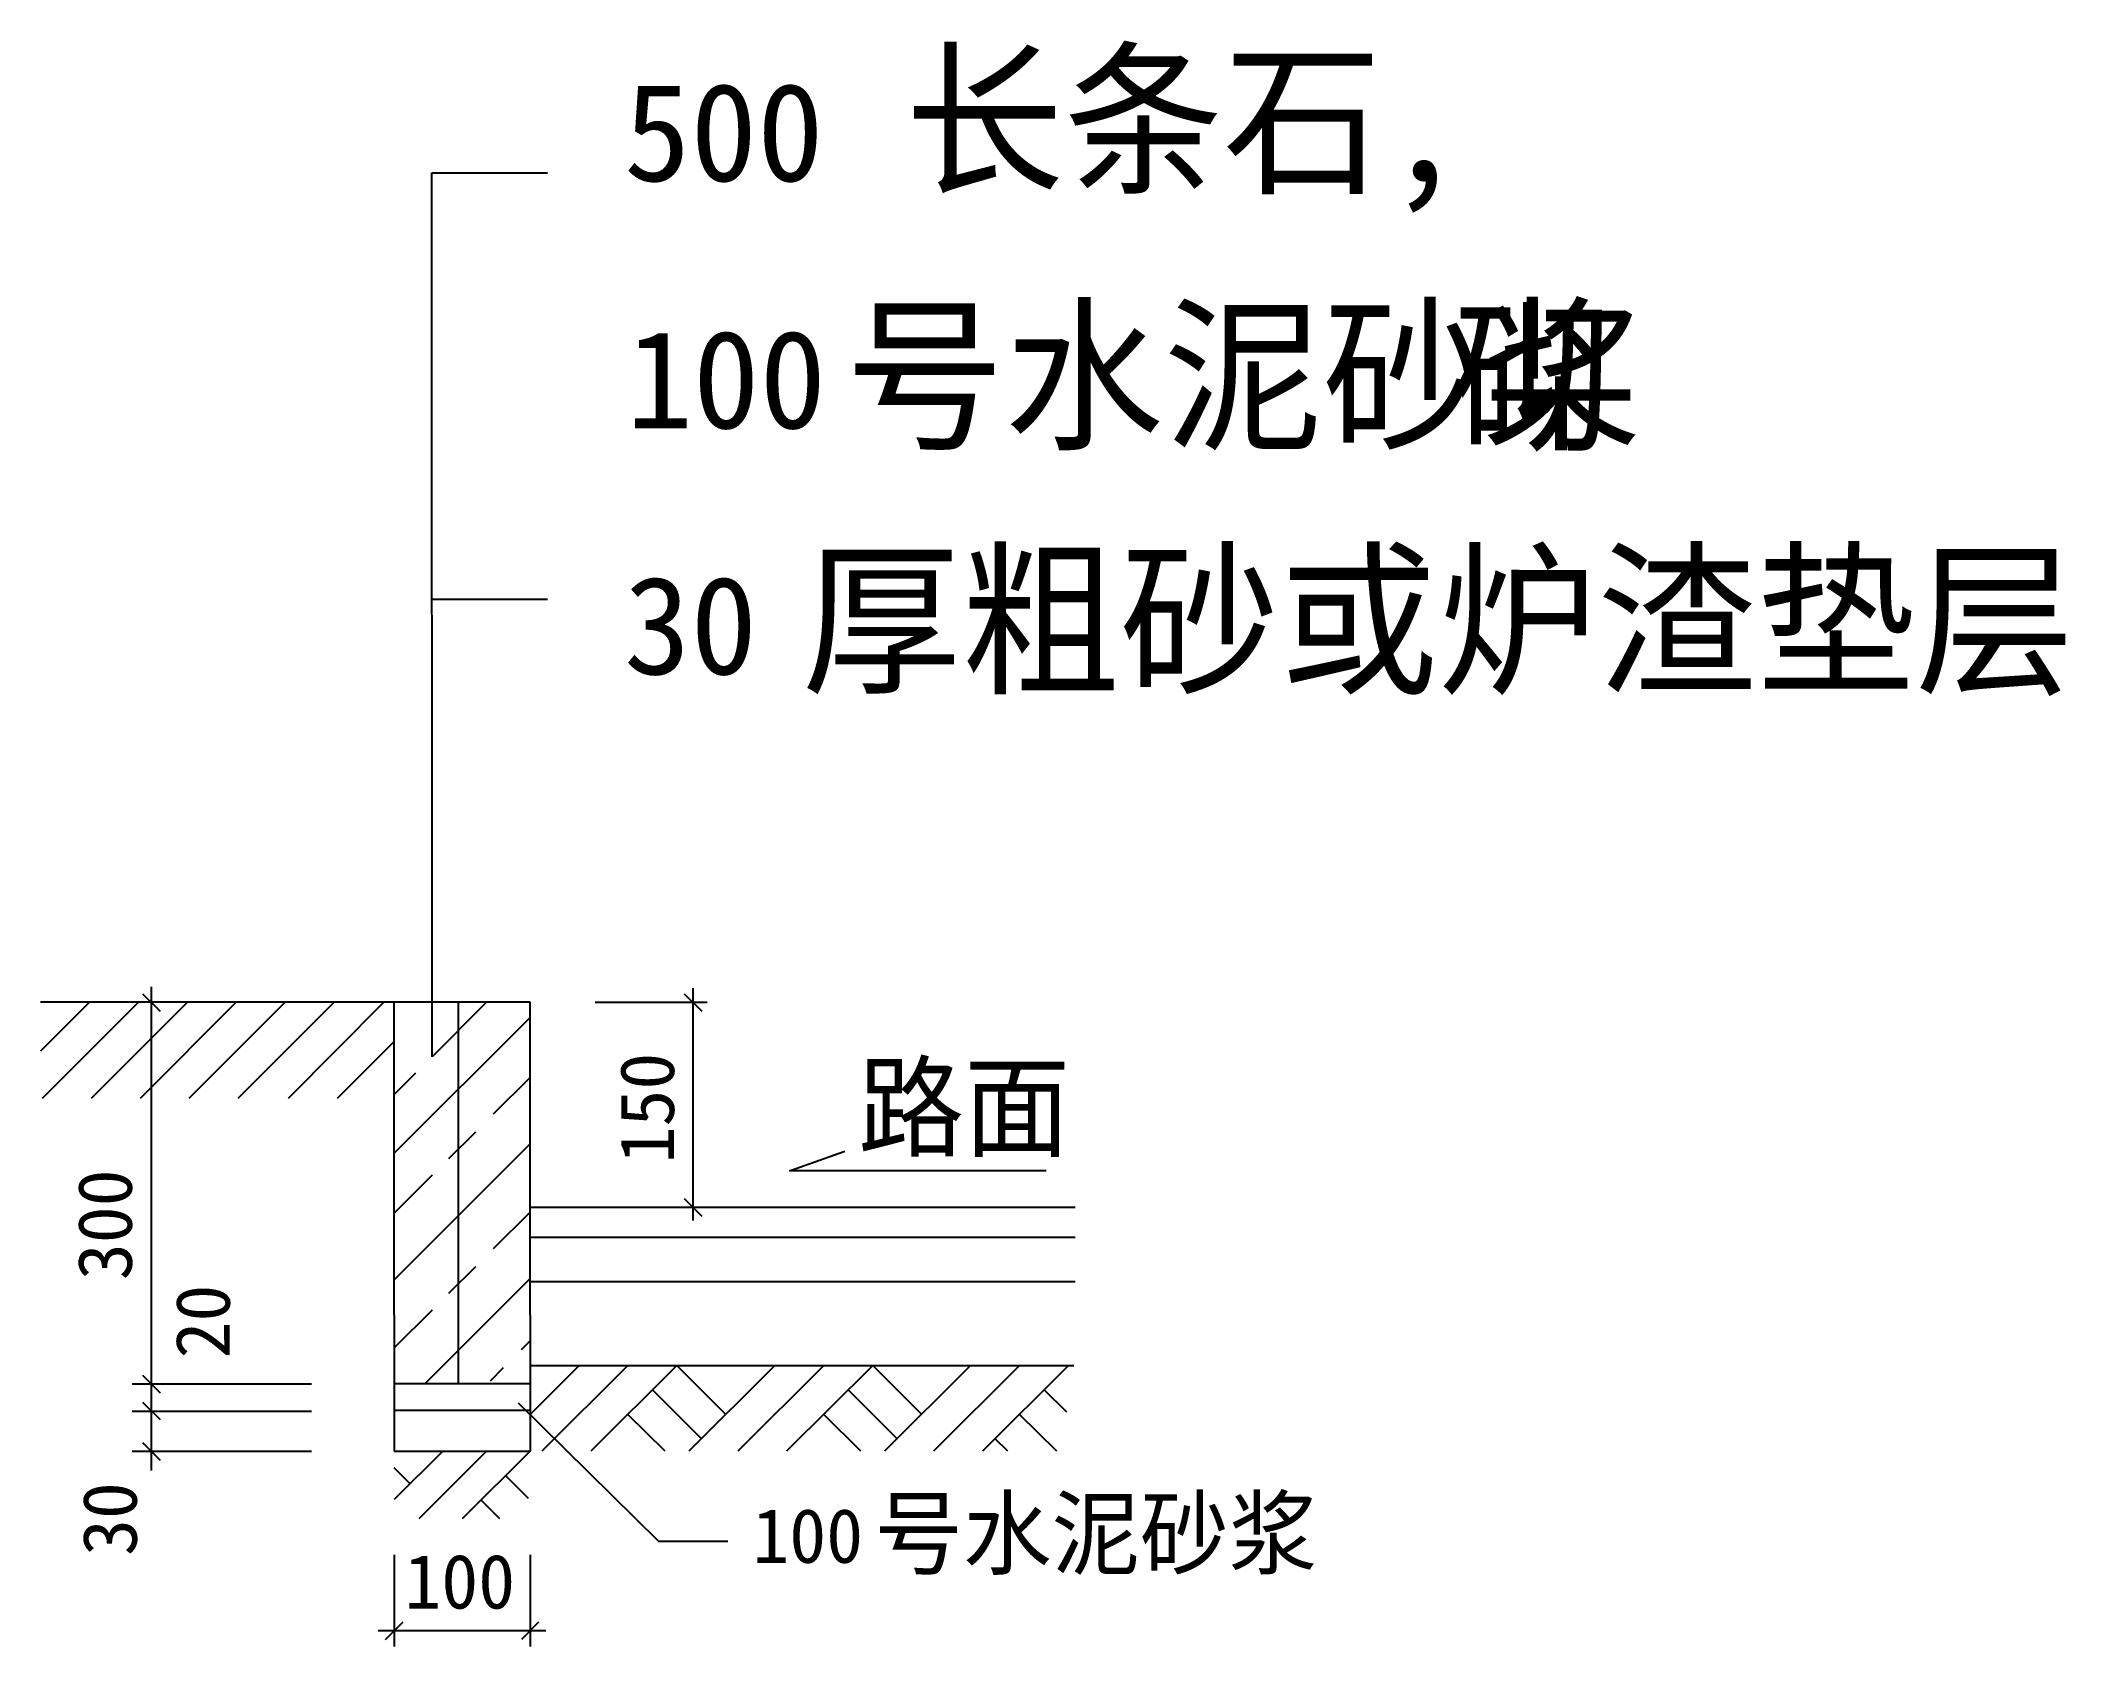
# Model space of a CAD drawing. Header units: metres. Extents: x 419.8 to 469.5, y 200.1 to 239.5.
import ezdxf

# ---------------------------------------------------------------- set-up
doc = ezdxf.new("R2010")
doc.units = ezdxf.units.M

msp = doc.modelspace()

# ---------------------------------------------------------------- hatches: boundary and pattern name
h = msp.add_hatch()
h.set_pattern_fill('SOLID')
h.paths.add_polyline_path([(431.84, 200.49), (431.84, 200.49), (431.84, 200.49), (431.84, 200.49), (431.84, 200.49)])

# ---------------------------------------------------------------- linework, layer by layer
for p, q in [((429.44, 214.56), (429.43, 236.23)), ((429.43, 236.23), (432.27, 236.23)), ((429.43, 225.78), (432.27, 225.78)), ((422.55, 216.28), (422.55, 204.42)), ((435.83, 216.25), (435.83, 210.55)), ((421.04, 215.9), (419.84, 214.7)), ((422.24, 215.9), (419.88, 213.54)), ((423.44, 215.9), (421.08, 213.54)), ((424.64, 215.9), (422.28, 213.54)), ((425.84, 215.9), (423.48, 213.54)), ((427.04, 215.9), (424.68, 213.54)), ((428.26, 215.9), (425.91, 213.54)), ((431.84, 215.53), (428.51, 212.2)), ((430.77, 215.9), (429.44, 214.56)), ((430.09, 206.53), (430.09, 215.9)), ((433.44, 215.9), (436.18, 215.9)), ((428.51, 214.94), (427.11, 213.54)), ((429.03, 214.16), (428.51, 213.64)), ((431.84, 214.06), (430.94, 213.16)), ((430.5, 212.72), (429.84, 212.06)), ((431.84, 212.43), (428.64, 209.23)), ((438.2, 211.77), (439.56, 212.25)), ((429.44, 211.66), (428.51, 210.73)), ((444.49, 211.77), (438.2, 211.77)), ((431.84, 210.76), (430.94, 209.86)), ((431.84, 210.14), (445.2, 210.14)), ((428.64, 209.23), (428.51, 209.1)), ((431.84, 209.13), (429.27, 206.56)), ((430.5, 209.42), (429.84, 208.76)), ((431.84, 209.06), (445.2, 209.06)), ((429.44, 208.35), (428.51, 207.43)), ((431.84, 207.6), (431.62, 207.38)), ((433.04, 207), (431.84, 205.8)), ((434.24, 207), (432.13, 204.9)), ((435.44, 207), (433.33, 204.9)), ((436.64, 205.8), (435.44, 207)), ((437.84, 207), (435.73, 204.9)), ((439.04, 207), (436.93, 204.9)), ((440.24, 207), (438.13, 204.9)), ((441.44, 205.8), (440.24, 207)), ((442.64, 207), (440.53, 204.9)), ((443.84, 207), (441.73, 204.9)), ((445.04, 207), (442.93, 204.9)), ((422.09, 206.55), (426.48, 206.55)), ((431.18, 206.94), (430.86, 206.61)), ((431.55, 206.08), (434.99, 202.69)), ((436.04, 205.2), (434.84, 206.4)), ((440.84, 205.2), (439.64, 206.4)), ((445, 205.85), (444.44, 206.4)), ((422.09, 205.88), (426.48, 205.88)), ((435.15, 204.9), (434.24, 205.8)), ((439.95, 204.9), (439.04, 205.8)), ((444.75, 204.9), (443.84, 205.8)), ((443.55, 204.9), (443.24, 205.2)), ((422.09, 204.9), (426.48, 204.9)), ((429.7, 204.9), (428.51, 203.71)), ((430.77, 204.9), (429.11, 203.24)), ((431.84, 204.9), (430.18, 203.24)), ((428.9, 204.1), (428.51, 204.49)), ((431.8, 203.74), (431.24, 204.3)), ((431.1, 203.24), (430.64, 203.7)), ((434.99, 202.69), (436.69, 202.69)), ((428.51, 202.36), (428.51, 200.11)), ((431.84, 202.36), (431.84, 200.11)), ((432.23, 200.49), (428.12, 200.49))]:
    msp.add_line(p, q)
for points in [[(422.34, 216.11), (422.77, 215.68)], [(435.62, 216.11), (436.05, 215.68)], [(431.84, 215.9), (419.84, 215.9)], [(428.51, 208.23), (428.51, 215.9)], [(431.84, 212.56), (431.84, 215.9)], [(431.84, 208.23), (431.84, 212.56)], [(435.62, 211.09), (436.05, 210.66)], [(431.84, 210.88), (445.2, 210.88)], [(428.51, 208.23), (428.51, 204.9)], [(431.84, 208.23), (431.84, 204.9)], [(431.84, 207), (445.17, 207)], [(422.34, 206.76), (422.77, 206.33)], [(428.51, 206.56), (431.84, 206.56)], [(422.34, 206.1), (422.77, 205.67)], [(428.51, 205.9), (431.84, 205.9)], [(422.34, 205.11), (422.77, 204.68)], [(428.51, 204.9), (431.84, 204.9)], [(428.72, 200.71), (428.29, 200.27)], [(432.05, 200.71), (431.63, 200.28)], [(431.84, 200.49), (431.84, 200.49), (431.84, 200.49), (431.84, 200.49), (431.84, 200.49)]]:
    msp.add_lwpolyline(points)

# ---------------------------------------------------------------- texts
for s, height, p in [('长条石,', 3, (441.03, 236.03)), ('500', 2.4, (434.14, 236.03)), ('号水泥砂桨', 3, (439.57, 229.76)), ('砌', 3, (454.48, 229.72)), ('100', 2.4, (434.2, 229.97)), ('厚粗砂或炉渣垫层', 3, (438.5, 223.77)), ('30', 2.4, (434.14, 223.94)), ('路面', 2, (439.88, 212.33)), ('号水泥砂浆', 1.67, (440.28, 202.05)), ('100', 1.33, (437.29, 202.16)), ('100', 1.33, (428.76, 201.04))]:
    msp.add_text(s, height=height).set_placement(p)
for s, p in [('150 ', (435.37, 211.95)), ('300 ', (422.08, 209.09)), ('20 ', (424.48, 207.17)), ('30 ', (422.2, 202.33))]:
    msp.add_text(s, height=1.33, rotation=90).set_placement(p)

doc.saveas('drawing.dxf')
